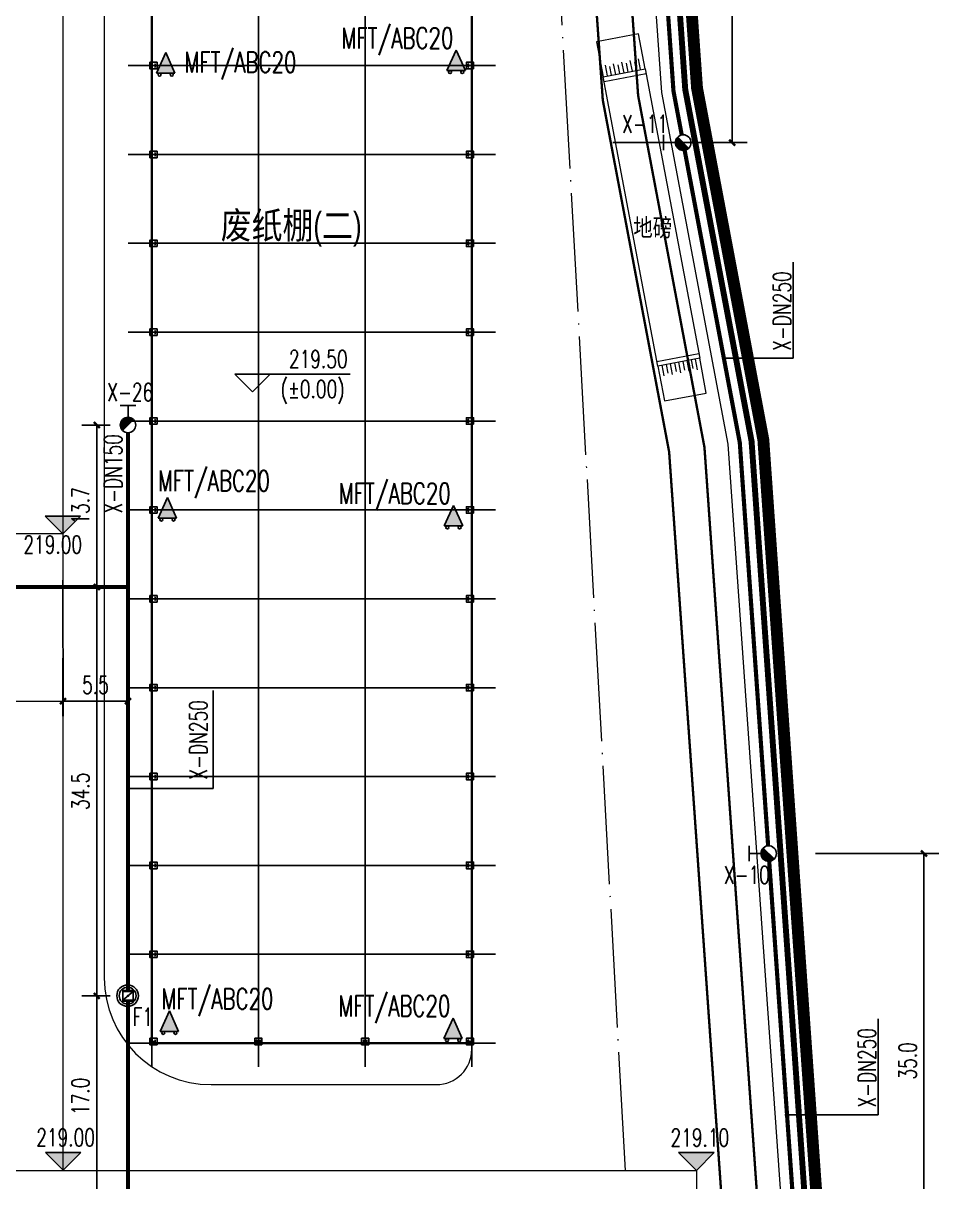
# Model space of a CAD drawing. Header units: metres. Extents: x 497246 to 997717, y 2998582 to 5998198.
# Drawn here: x 499589.2 to 499666.4, y 2999066.6 to 2999164.4 of the extents above; entities that cross this region are included whole.
import ezdxf
from ezdxf.enums import TextEntityAlignment as Align

# ---------------------------------------------------------------- set-up
doc = ezdxf.new("R2010")
doc.units = ezdxf.units.M
doc.header["$LTSCALE"] = 1000
for name, pattern in [('ACAD_ISO05W100', [34, 24, -3, 0.5, -3, 0.5, -3]), ('CENTER', [2, 1.25, -0.25, 0.25, -0.25]), ('DASH', [0.35, 0.25, -0.1]), ('DASHED', [19.05, 12.7, -6.35]), ('DOTE', [2.42, 2, -0.2, 0.02, -0.2]), ('PHANTOM2', [31.75, 15.875, -3.175, 3.175, -3.175, 3.175, -3.175])]:
    doc.linetypes.add(name, pattern=pattern)
doc.layers.get('0').update_dxf_attribs({"linetype": 'CONTINUOUS'})
doc.layers.get('Defpoints').update_dxf_attribs({"linetype": 'CONTINUOUS'})
for name, color, linetype in [('COLUMN', 9, 'CONTINUOUS'), ('DIM_ELEV', 3, 'CONTINUOUS'), ('DOTE', 1, 'CENTER'), ('EQUIP_消火栓', 7, 'CONTINUOUS'), ('EQUIP_灭火器', 7, 'CONTINUOUS'), ('PIPE-消防', 1, 'CONTINUOUS'), ('PIPE-给水', 3, 'CONTINUOUS'), ('PUB_TEXT', 7, 'CONTINUOUS'), ('TEXT_灭火器', 7, 'CONTINUOUS'), ('TWT_DIM', 3, 'CONTINUOUS'), ('VALVE_喷淋', 7, 'CONTINUOUS'), ('YD-R2', 50, 'CONTINUOUS'), ('围墙', 6, 'FENCELINE2'), ('图例层', 7, 'CONTINUOUS'), ('建筑', 7, 'CONTINUOUS'), ('文字', 255, 'CONTINUOUS'), ('新建建筑', 2, 'CONTINUOUS'), ('红线', 1, 'PHANTOM2')]:
    doc.layers.add(name, color=color, linetype=linetype)
for name, color, linetype, lineweight in [('细线', 7, 'CONTINUOUS', 18), ('设备', 253, 'CONTINUOUS', 15), ('道路', 4, 'CONTINUOUS', 15), ('道路中线', 1, 'DOTE', 13)]:
    doc.layers.add(name, color=color, linetype=linetype, lineweight=lineweight)
doc.styles.add('_TCH_DIM', font='SIMPLEX', dxfattribs={"bigfont": 'GBCBIG'})
doc.styles.add('_TCH_DIM_T3', font='SIMPLEX', dxfattribs={"width": 0.705882, "bigfont": 'GBCBIG'})
doc.styles.add('CHINA', font='SimSun.ttf', dxfattribs={"width": 0.8, "height": 300})
doc.styles.add('HZTXT', font='txt', dxfattribs={"width": 0.7, "bigfont": 'HZTXT'})
doc.styles.get("Standard").update_dxf_attribs({"font": 'rs.shx', "bigfont": 'hztxt.shx'})
doc.styles.add('TG_LINETYPE', font='SIMPLEX', dxfattribs={"width": 0.8, "height": 3, "bigfont": 'HZTXT'})
doc.styles.add('亨利项目总图布置_2022_8_8_t3--03$0$亨利项目总图布置_2022_8_8_t3--02$0$CEC', font='ARIALN.TTF')
doc.linetypes.add('FENCELINE2', pattern='A,6.35,-2.54,[132,ltypeshp.shx,S=2.54,R=0,X=-2.54,Y=0],-2.54,25.4', length=36.83)
doc.linetypes.add('TG_X', pattern='A,3,-0.3,["X",TG_LINETYPE,S=0.1,R=0,X=-0.23,Y=-0.15],0', length=3.3)
doc.dimstyles.new('_TWT_ARCH&&1', dxfattribs={"dimtxt": 1.4875, "dimasz": 0.5, "dimexe": 1.25, "dimexo": 1.5, "dimgap": 0.63125, "dimtad": 1, "dimdec": 1, "dimzin": 0, "dimdsep": 46, "dimtxsty": '_TCH_DIM_T3', "dimblk": 'ARCHTICK', "dimcen": 0.09, "dimclrt": 7, "dimazin": 2, "dimtfac": 1, "dimtdec": 1, "dimtix": 1, "dimtmove": 2, "dimatfit": 3, "dimfxl": 1, "dimtolj": 1, "dimtzin": 0, "dimarcsym": 0})

# ---------------------------------------------------------------- blocks, each defined once
blk = doc.blocks.new('A$C42d9611f')
at = {"layer": '设备', "color": 3, "lineweight": 0}
for p, q in [((0.355, 27.85), (0.355, 28.766)), ((0.711, 27.85), (0.711, 28.597)), ((1.07, 27.85), (1.07, 28.766)), ((1.426, 27.85), (1.426, 28.597)), ((1.785, 27.85), (1.785, 28.766)), ((2.141, 27.85), (2.141, 28.597)), ((2.5, 27.85), (2.5, 28.766)), ((2.856, 27.85), (2.856, 28.597)), ((3.215, 27.85), (3.215, 28.766)), ((0, 27.45), (3.6, 27.45)), ((0, 3.4), (3.6, 3.4)), ((0.355, 3), (0.355, 2.084)), ((0.711, 3), (0.711, 2.253)), ((1.07, 3), (1.07, 2.084)), ((1.426, 3), (1.426, 2.253)), ((1.785, 3), (1.785, 2.084)), ((2.141, 3), (2.141, 2.253)), ((2.5, 3), (2.5, 2.084)), ((2.856, 3), (2.856, 2.253)), ((3.215, 3), (3.215, 2.084))]:
    blk.add_line(p, q, dxfattribs=at)
for points in [[(3.6, 27.85), (3.6, 30.85), (0, 30.85), (0, 27.85)], [(0, 3), (0, 27.85), (3.6, 27.85), (3.6, 3)], [(3.6, 0), (3.6, 3), (0, 3), (0, 0)]]:
    blk.add_lwpolyline(points, close=True, dxfattribs=at)
blk = doc.blocks.new('$VALVE$00000316')
for p, q in [((-125, 72), (125, -72)), ((-125, 72), (-125, -72)), ((-125, 72), (125, 72)), ((125, 72), (125, -72)), ((-125, -72), (125, -72))]:
    blk.add_line(p, q)
at = {"const_width": 21.1}
blk.add_lwpolyline([(-11, 0, 1), (11, 0, 1)], format="xyb", close=True, dxfattribs=at)
for p in [(-125, 0), (125, 0)]:
    blk.add_point(p)
at = {"color": 7, "flags": 9}
for tag in ['XSIZE', 'YSIZE']:
    blk.add_attdef(tag, (0, 0), '', height=0.5, dxfattribs=at)
blk = doc.blocks.new('_ArchTick')
at = {"color": 0, "linetype": 'ByBlock', "const_width": 0.4}
blk.add_lwpolyline([(-0.5, -0.5), (0.5, 0.5)], dxfattribs=at)
blk = doc.blocks.new('*D384')
at = {"layer": 'Defpoints', "color": 0, "transparency": 16777216}
for p in [(499595.381, 2999082.327), (499598.015, 2999082.327), (499598.015, 2999065.357)]:
    blk.add_point(p, dxfattribs=at)
at = {"layer": 'TWT_DIM', "color": 0, "lineweight": -2, "transparency": 16777216}
for p, q in [((499596.515, 2999082.327), (499594.131, 2999082.327)), ((499595.381, 2999065.357), (499595.381, 2999082.327)), ((499596.515, 2999065.357), (499594.131, 2999065.357))]:
    blk.add_line(p, q, dxfattribs=at)
at = {"layer": 'TWT_DIM', "color": 0, "lineweight": -2, "transparency": 16777216, "xscale": 0.5, "yscale": 0.5, "zscale": 0.5}
for p, rotation in [((499595.381, 2999082.327), 90), ((499595.381, 2999065.357), 270)]:
    blk.add_blockref('_ArchTick', p, dxfattribs=dict(at, rotation=rotation))
at = {"layer": 'TWT_DIM', "color": 7, "transparency": 16777216, "insert": (499594.006, 2999073.842), "char_height": 1.4875, "attachment_point": 5, "rotation": 90, "style": '_TCH_DIM_T3'}
blk.add_mtext('\\A1;17.0', dxfattribs=at)
blk = doc.blocks.new('*D385')
at = {"layer": 'Defpoints', "color": 0, "transparency": 16777216}
for p in [(499595.381, 2999116.833), (499598.015, 2999116.833), (499598.015, 2999082.327)]:
    blk.add_point(p, dxfattribs=at)
at = {"layer": 'TWT_DIM', "color": 0, "lineweight": -2, "transparency": 16777216}
for p, q in [((499596.515, 2999116.833), (499594.131, 2999116.833)), ((499595.381, 2999082.327), (499595.381, 2999116.833)), ((499596.515, 2999082.327), (499594.131, 2999082.327))]:
    blk.add_line(p, q, dxfattribs=at)
at = {"layer": 'TWT_DIM', "color": 0, "lineweight": -2, "transparency": 16777216, "xscale": 0.5, "yscale": 0.5, "zscale": 0.5}
for p, rotation in [((499595.381, 2999116.833), 90), ((499595.381, 2999082.327), 270)]:
    blk.add_blockref('_ArchTick', p, dxfattribs=dict(at, rotation=rotation))
at = {"layer": 'TWT_DIM', "color": 7, "transparency": 16777216, "insert": (499594.006, 2999099.58), "char_height": 1.4875, "attachment_point": 5, "rotation": 90, "style": '_TCH_DIM_T3'}
blk.add_mtext('\\A1;34.5', dxfattribs=at)
blk = doc.blocks.new('*D386')
at = {"layer": 'Defpoints', "color": 0, "transparency": 16777216}
for p in [(499595.381, 2999130.497), (499598.015, 2999130.497), (499598.015, 2999116.833)]:
    blk.add_point(p, dxfattribs=at)
at = {"layer": 'TWT_DIM', "color": 0, "lineweight": -2, "transparency": 16777216}
for p, q in [((499596.515, 2999130.497), (499594.131, 2999130.497)), ((499595.381, 2999116.833), (499595.381, 2999130.497)), ((499596.515, 2999116.833), (499594.131, 2999116.833))]:
    blk.add_line(p, q, dxfattribs=at)
at = {"layer": 'TWT_DIM', "color": 0, "lineweight": -2, "transparency": 16777216, "xscale": 0.5, "yscale": 0.5, "zscale": 0.5}
for p, rotation in [((499595.381, 2999130.497), 90), ((499595.381, 2999116.833), 270)]:
    blk.add_blockref('_ArchTick', p, dxfattribs=dict(at, rotation=rotation))
at = {"layer": 'TWT_DIM', "color": 7, "transparency": 16777216, "insert": (499594.006, 2999123.665), "char_height": 1.4875, "attachment_point": 5, "rotation": 90, "style": '_TCH_DIM_T3'}
blk.add_mtext('\\A1;13.7', dxfattribs=at)
blk = doc.blocks.new('*D388')
at = {"layer": 'Defpoints', "color": 0, "transparency": 16777216}
for p in [(499654.515, 2999094.337), (499665.158, 2999094.337), (499654.515, 2999059.337)]:
    blk.add_point(p, dxfattribs=at)
at = {"layer": 'TWT_DIM', "color": 0, "lineweight": -2, "transparency": 16777216}
for p, q in [((499656.015, 2999094.337), (499666.408, 2999094.337)), ((499665.158, 2999059.337), (499665.158, 2999094.337)), ((499656.015, 2999059.337), (499666.408, 2999059.337))]:
    blk.add_line(p, q, dxfattribs=at)
at = {"layer": 'TWT_DIM', "color": 0, "lineweight": -2, "transparency": 16777216, "xscale": 0.5, "yscale": 0.5, "zscale": 0.5}
for p, rotation in [((499665.158, 2999094.337), 90), ((499665.158, 2999059.337), 270)]:
    blk.add_blockref('_ArchTick', p, dxfattribs=dict(at, rotation=rotation))
at = {"layer": 'TWT_DIM', "color": 7, "transparency": 16777216, "insert": (499663.783, 2999076.837), "char_height": 1.4875, "attachment_point": 5, "rotation": 90, "style": '_TCH_DIM_T3'}
blk.add_mtext('\\A1;35.0', dxfattribs=at)
blk = doc.blocks.new('*D394')
at = {"layer": 'Defpoints', "color": 0, "transparency": 16777216}
for p in [(499637.419, 2999200.333), (499648.981, 2999200.333), (499637.419, 2999154.333)]:
    blk.add_point(p, dxfattribs=at)
at = {"layer": 'TWT_DIM', "color": 0, "lineweight": -2, "transparency": 16777216}
for p, q in [((499638.919, 2999200.333), (499650.231, 2999200.333)), ((499648.981, 2999154.333), (499648.981, 2999200.333)), ((499638.919, 2999154.333), (499650.231, 2999154.333))]:
    blk.add_line(p, q, dxfattribs=at)
at = {"layer": 'TWT_DIM', "color": 0, "lineweight": -2, "transparency": 16777216, "xscale": 0.5, "yscale": 0.5, "zscale": 0.5}
for p, rotation in [((499648.981, 2999200.333), 90), ((499648.981, 2999154.333), 270)]:
    blk.add_blockref('_ArchTick', p, dxfattribs=dict(at, rotation=rotation))
at = {"layer": 'TWT_DIM', "color": 7, "transparency": 16777216, "insert": (499647.606, 2999177.333), "char_height": 1.4875, "attachment_point": 5, "rotation": 90, "style": '_TCH_DIM_T3'}
blk.add_mtext('\\A1;46.0', dxfattribs=at)
blk = doc.blocks.new('*D398')
at = {"layer": 'Defpoints', "color": 0, "transparency": 16777216}
for p in [(499592.527, 2999112.314), (499598.015, 2999112.314), (499598.015, 2999107.189)]:
    blk.add_point(p, dxfattribs=at)
at = {"layer": 'TWT_DIM', "color": 0, "lineweight": -2, "transparency": 16777216}
for p, q in [((499592.527, 2999110.814), (499592.527, 2999105.939)), ((499598.015, 2999110.814), (499598.015, 2999105.939)), ((499592.527, 2999107.189), (499598.015, 2999107.189))]:
    blk.add_line(p, q, dxfattribs=at)
at = {"layer": 'TWT_DIM', "color": 0, "lineweight": -2, "transparency": 16777216, "xscale": 0.5, "yscale": 0.5, "zscale": 0.5, "rotation": 180}
blk.add_blockref('_ArchTick', (499592.527, 2999107.189), dxfattribs=at)
at = {"layer": 'TWT_DIM', "color": 0, "lineweight": -2, "transparency": 16777216, "xscale": 0.5, "yscale": 0.5, "zscale": 0.5}
blk.add_blockref('_ArchTick', (499598.015, 2999107.189), dxfattribs=at)
at = {"layer": 'TWT_DIM', "color": 7, "transparency": 16777216, "insert": (499595.271, 2999108.564), "char_height": 1.4875, "attachment_point": 5, "style": '_TCH_DIM_T3'}
blk.add_mtext('\\A1;5.5', dxfattribs=at)
blk = doc.blocks.new('*D399')
at = {"layer": 'Defpoints', "color": 0, "transparency": 16777216}
for p in [(499545.753, 2999118.818), (499592.515, 2999118.901), (499592.536, 2999107.189)]:
    blk.add_point(p, dxfattribs=at)
at = {"layer": 'TWT_DIM', "color": 0, "lineweight": -2, "transparency": 16777216}
for p, q in [((499545.756, 2999117.318), (499545.776, 2999105.856)), ((499592.518, 2999117.401), (499592.538, 2999105.939)), ((499545.774, 2999107.106), (499592.536, 2999107.189))]:
    blk.add_line(p, q, dxfattribs=at)
at = {"layer": 'TWT_DIM', "color": 0, "lineweight": -2, "transparency": 16777216, "xscale": 0.5, "yscale": 0.5, "zscale": 0.5}
for p, rotation in [((499545.774, 2999107.106), 180.1021288850687), ((499592.536, 2999107.189), 0.102128885068738)]:
    blk.add_blockref('_ArchTick', p, dxfattribs=dict(at, rotation=rotation))
at = {"layer": 'TWT_DIM', "color": 7, "transparency": 16777216, "insert": (499569.153, 2999108.522), "char_height": 1.4875, "attachment_point": 5, "rotation": 0.10213, "style": '_TCH_DIM_T3'}
blk.add_mtext('\\A1;46.8', dxfattribs=at)
blk = doc.blocks.new('$TwtSys$00000385')
for p, q in [((0, 331), (-130, 331)), ((0, 331), (0, 131)), ((0, 331), (130, 331)), ((92, 92), (-92, -92))]:
    blk.add_line(p, q)
for start, end in [(135, 315), (315, 135)]:
    blk.add_arc((0, 0), 131, start, end)
at = {"color": 0}
for points in [[(-34, 127), (-127, 34), (34, 127), (-127, -34)], [(-93, 93), (-93, 93), (-34, 127), (-127, 34)], [(34, 127), (-127, -34), (93, 93), (-93, -93)]]:
    blk.add_solid(points, dxfattribs=at)
blk = doc.blocks.new('$TwtSys$00000547')
blk.add_hatch(color=256).paths.add_polyline_path([(-155, 0), (0, 346), (155, 0)])
for p, q in [((-155, 0), (0, 346)), ((155, 0), (0, 346)), ((155, 0), (-155, 0))]:
    blk.add_line(p, q)
for centre in [(-103, -26), (103, -26)]:
    blk.add_circle(centre, 25.7)

msp = doc.modelspace()

# ---------------------------------------------------------------- hatches: boundary and pattern name
at = {"layer": 'DIM_ELEV'}
for points in [[(499592.514, 2999121.319), (499591.014, 2999122.819), (499594.014, 2999122.819)], [(499592.548, 2999067.608), (499591.048, 2999069.108), (499594.048, 2999069.108)], [(499645.962, 2999067.595), (499644.462, 2999069.095), (499647.462, 2999069.095)]]:
    msp.add_hatch(color=0, dxfattribs=at).paths.add_polyline_path(points)
at = {"layer": 'PIPE-消防', "linetype": 'TG_X'}
for points in [[(499644.025, 2999158.685), (499643.851, 2999158.672), (499643.851, 2999158.662)], [(499644.025, 2999158.685), (499643.853, 2999158.652), (499643.851, 2999158.662)], [(499649.62, 2999129.004), (499649.791, 2999129.036), (499649.793, 2999129.026)], [(499649.62, 2999129.004), (499649.794, 2999129.016), (499649.793, 2999129.026)]]:
    msp.add_hatch(color=256, dxfattribs=at).paths.add_polyline_path(points)

# ---------------------------------------------------------------- linework, layer by layer
at = {"layer": 'COLUMN', "color": 7}
for points in [[(499600.465, 2999160.558), (499600.465, 2999161.108), (499599.865, 2999161.108), (499599.865, 2999160.558)], [(499627.165, 2999160.558), (499627.165, 2999161.108), (499626.565, 2999161.108), (499626.565, 2999160.558)], [(499600.465, 2999153.058), (499600.465, 2999153.608), (499599.865, 2999153.608), (499599.865, 2999153.058)], [(499627.165, 2999153.058), (499627.165, 2999153.608), (499626.565, 2999153.608), (499626.565, 2999153.058)], [(499600.465, 2999145.558), (499600.465, 2999146.108), (499599.865, 2999146.108), (499599.865, 2999145.558)], [(499627.165, 2999145.558), (499627.165, 2999146.108), (499626.565, 2999146.108), (499626.565, 2999145.558)], [(499600.465, 2999138.058), (499600.465, 2999138.608), (499599.865, 2999138.608), (499599.865, 2999138.058)], [(499627.165, 2999138.058), (499627.165, 2999138.608), (499626.565, 2999138.608), (499626.565, 2999138.058)], [(499600.465, 2999130.558), (499600.465, 2999131.108), (499599.865, 2999131.108), (499599.865, 2999130.558)], [(499627.165, 2999130.558), (499627.165, 2999131.108), (499626.565, 2999131.108), (499626.565, 2999130.558)], [(499600.465, 2999123.058), (499600.465, 2999123.608), (499599.865, 2999123.608), (499599.865, 2999123.058)], [(499627.165, 2999123.058), (499627.165, 2999123.608), (499626.565, 2999123.608), (499626.565, 2999123.058)], [(499600.465, 2999115.558), (499600.465, 2999116.108), (499599.865, 2999116.108), (499599.865, 2999115.558)], [(499627.165, 2999115.558), (499627.165, 2999116.108), (499626.565, 2999116.108), (499626.565, 2999115.558)], [(499600.465, 2999108.058), (499600.465, 2999108.608), (499599.865, 2999108.608), (499599.865, 2999108.058)], [(499627.165, 2999108.058), (499627.165, 2999108.608), (499626.565, 2999108.608), (499626.565, 2999108.058)], [(499600.465, 2999100.558), (499600.465, 2999101.108), (499599.865, 2999101.108), (499599.865, 2999100.558)], [(499627.165, 2999100.558), (499627.165, 2999101.108), (499626.565, 2999101.108), (499626.565, 2999100.558)], [(499600.465, 2999093.058), (499600.465, 2999093.608), (499599.865, 2999093.608), (499599.865, 2999093.058)], [(499627.165, 2999093.058), (499627.165, 2999093.608), (499626.565, 2999093.608), (499626.565, 2999093.058)], [(499600.465, 2999085.558), (499600.465, 2999086.108), (499599.865, 2999086.108), (499599.865, 2999085.558)], [(499627.165, 2999085.558), (499627.165, 2999086.108), (499626.565, 2999086.108), (499626.565, 2999085.558)], [(499600.465, 2999078.198), (499600.465, 2999078.748), (499599.865, 2999078.748), (499599.865, 2999078.198)], [(499609.315, 2999078.198), (499609.315, 2999078.748), (499608.715, 2999078.748), (499608.715, 2999078.198)], [(499618.315, 2999078.198), (499618.315, 2999078.748), (499617.715, 2999078.748), (499617.715, 2999078.198)], [(499627.165, 2999078.198), (499627.165, 2999078.748), (499626.565, 2999078.748), (499626.565, 2999078.198)]]:
    msp.add_lwpolyline(points, close=True, dxfattribs=at)
for points in [[(499600.015, 2999160.693), (499600.015, 2999160.973), (499600.027, 2999160.973), (499600.027, 2999160.838), (499600.303, 2999160.838), (499600.303, 2999160.973), (499600.315, 2999160.973), (499600.315, 2999160.693), (499600.303, 2999160.693), (499600.303, 2999160.828), (499600.027, 2999160.828), (499600.027, 2999160.693), (499600.015, 2999160.693)], [(499626.715, 2999160.693), (499626.715, 2999160.973), (499626.727, 2999160.973), (499626.727, 2999160.838), (499627.003, 2999160.838), (499627.003, 2999160.973), (499627.015, 2999160.973), (499627.015, 2999160.693), (499627.003, 2999160.693), (499627.003, 2999160.828), (499626.727, 2999160.828), (499626.727, 2999160.693), (499626.715, 2999160.693)], [(499600.015, 2999153.193), (499600.015, 2999153.473), (499600.027, 2999153.473), (499600.027, 2999153.338), (499600.303, 2999153.338), (499600.303, 2999153.473), (499600.315, 2999153.473), (499600.315, 2999153.193), (499600.303, 2999153.193), (499600.303, 2999153.328), (499600.027, 2999153.328), (499600.027, 2999153.193), (499600.015, 2999153.193)], [(499626.715, 2999153.193), (499626.715, 2999153.473), (499626.727, 2999153.473), (499626.727, 2999153.338), (499627.003, 2999153.338), (499627.003, 2999153.473), (499627.015, 2999153.473), (499627.015, 2999153.193), (499627.003, 2999153.193), (499627.003, 2999153.328), (499626.727, 2999153.328), (499626.727, 2999153.193), (499626.715, 2999153.193)], [(499600.015, 2999145.693), (499600.015, 2999145.973), (499600.027, 2999145.973), (499600.027, 2999145.838), (499600.303, 2999145.838), (499600.303, 2999145.973), (499600.315, 2999145.973), (499600.315, 2999145.693), (499600.303, 2999145.693), (499600.303, 2999145.828), (499600.027, 2999145.828), (499600.027, 2999145.693), (499600.015, 2999145.693)], [(499626.715, 2999145.693), (499626.715, 2999145.973), (499626.727, 2999145.973), (499626.727, 2999145.838), (499627.003, 2999145.838), (499627.003, 2999145.973), (499627.015, 2999145.973), (499627.015, 2999145.693), (499627.003, 2999145.693), (499627.003, 2999145.828), (499626.727, 2999145.828), (499626.727, 2999145.693), (499626.715, 2999145.693)], [(499600.015, 2999138.193), (499600.015, 2999138.473), (499600.027, 2999138.473), (499600.027, 2999138.338), (499600.303, 2999138.338), (499600.303, 2999138.473), (499600.315, 2999138.473), (499600.315, 2999138.193), (499600.303, 2999138.193), (499600.303, 2999138.328), (499600.027, 2999138.328), (499600.027, 2999138.193), (499600.015, 2999138.193)], [(499626.715, 2999138.193), (499626.715, 2999138.473), (499626.727, 2999138.473), (499626.727, 2999138.338), (499627.003, 2999138.338), (499627.003, 2999138.473), (499627.015, 2999138.473), (499627.015, 2999138.193), (499627.003, 2999138.193), (499627.003, 2999138.328), (499626.727, 2999138.328), (499626.727, 2999138.193), (499626.715, 2999138.193)], [(499600.015, 2999130.693), (499600.015, 2999130.973), (499600.027, 2999130.973), (499600.027, 2999130.838), (499600.303, 2999130.838), (499600.303, 2999130.973), (499600.315, 2999130.973), (499600.315, 2999130.693), (499600.303, 2999130.693), (499600.303, 2999130.828), (499600.027, 2999130.828), (499600.027, 2999130.693), (499600.015, 2999130.693)], [(499626.715, 2999130.693), (499626.715, 2999130.973), (499626.727, 2999130.973), (499626.727, 2999130.838), (499627.003, 2999130.838), (499627.003, 2999130.973), (499627.015, 2999130.973), (499627.015, 2999130.693), (499627.003, 2999130.693), (499627.003, 2999130.828), (499626.727, 2999130.828), (499626.727, 2999130.693), (499626.715, 2999130.693)], [(499600.015, 2999123.193), (499600.015, 2999123.473), (499600.027, 2999123.473), (499600.027, 2999123.338), (499600.303, 2999123.338), (499600.303, 2999123.473), (499600.315, 2999123.473), (499600.315, 2999123.193), (499600.303, 2999123.193), (499600.303, 2999123.328), (499600.027, 2999123.328), (499600.027, 2999123.193), (499600.015, 2999123.193)], [(499626.715, 2999123.193), (499626.715, 2999123.473), (499626.727, 2999123.473), (499626.727, 2999123.338), (499627.003, 2999123.338), (499627.003, 2999123.473), (499627.015, 2999123.473), (499627.015, 2999123.193), (499627.003, 2999123.193), (499627.003, 2999123.328), (499626.727, 2999123.328), (499626.727, 2999123.193), (499626.715, 2999123.193)], [(499600.015, 2999115.693), (499600.015, 2999115.973), (499600.027, 2999115.973), (499600.027, 2999115.838), (499600.303, 2999115.838), (499600.303, 2999115.973), (499600.315, 2999115.973), (499600.315, 2999115.693), (499600.303, 2999115.693), (499600.303, 2999115.828), (499600.027, 2999115.828), (499600.027, 2999115.693), (499600.015, 2999115.693)], [(499626.715, 2999115.693), (499626.715, 2999115.973), (499626.727, 2999115.973), (499626.727, 2999115.838), (499627.003, 2999115.838), (499627.003, 2999115.973), (499627.015, 2999115.973), (499627.015, 2999115.693), (499627.003, 2999115.693), (499627.003, 2999115.828), (499626.727, 2999115.828), (499626.727, 2999115.693), (499626.715, 2999115.693)], [(499600.015, 2999108.193), (499600.015, 2999108.473), (499600.027, 2999108.473), (499600.027, 2999108.338), (499600.303, 2999108.338), (499600.303, 2999108.473), (499600.315, 2999108.473), (499600.315, 2999108.193), (499600.303, 2999108.193), (499600.303, 2999108.328), (499600.027, 2999108.328), (499600.027, 2999108.193), (499600.015, 2999108.193)], [(499626.715, 2999108.193), (499626.715, 2999108.473), (499626.727, 2999108.473), (499626.727, 2999108.338), (499627.003, 2999108.338), (499627.003, 2999108.473), (499627.015, 2999108.473), (499627.015, 2999108.193), (499627.003, 2999108.193), (499627.003, 2999108.328), (499626.727, 2999108.328), (499626.727, 2999108.193), (499626.715, 2999108.193)], [(499600.015, 2999100.693), (499600.015, 2999100.973), (499600.027, 2999100.973), (499600.027, 2999100.838), (499600.303, 2999100.838), (499600.303, 2999100.973), (499600.315, 2999100.973), (499600.315, 2999100.693), (499600.303, 2999100.693), (499600.303, 2999100.828), (499600.027, 2999100.828), (499600.027, 2999100.693), (499600.015, 2999100.693)], [(499626.715, 2999100.693), (499626.715, 2999100.973), (499626.727, 2999100.973), (499626.727, 2999100.838), (499627.003, 2999100.838), (499627.003, 2999100.973), (499627.015, 2999100.973), (499627.015, 2999100.693), (499627.003, 2999100.693), (499627.003, 2999100.828), (499626.727, 2999100.828), (499626.727, 2999100.693), (499626.715, 2999100.693)], [(499600.015, 2999093.193), (499600.015, 2999093.473), (499600.027, 2999093.473), (499600.027, 2999093.338), (499600.303, 2999093.338), (499600.303, 2999093.473), (499600.315, 2999093.473), (499600.315, 2999093.193), (499600.303, 2999093.193), (499600.303, 2999093.328), (499600.027, 2999093.328), (499600.027, 2999093.193), (499600.015, 2999093.193)], [(499626.715, 2999093.193), (499626.715, 2999093.473), (499626.727, 2999093.473), (499626.727, 2999093.338), (499627.003, 2999093.338), (499627.003, 2999093.473), (499627.015, 2999093.473), (499627.015, 2999093.193), (499627.003, 2999093.193), (499627.003, 2999093.328), (499626.727, 2999093.328), (499626.727, 2999093.193), (499626.715, 2999093.193)], [(499600.015, 2999085.693), (499600.015, 2999085.973), (499600.027, 2999085.973), (499600.027, 2999085.838), (499600.303, 2999085.838), (499600.303, 2999085.973), (499600.315, 2999085.973), (499600.315, 2999085.693), (499600.303, 2999085.693), (499600.303, 2999085.828), (499600.027, 2999085.828), (499600.027, 2999085.693), (499600.015, 2999085.693)], [(499626.715, 2999085.693), (499626.715, 2999085.973), (499626.727, 2999085.973), (499626.727, 2999085.838), (499627.003, 2999085.838), (499627.003, 2999085.973), (499627.015, 2999085.973), (499627.015, 2999085.693), (499627.003, 2999085.693), (499627.003, 2999085.828), (499626.727, 2999085.828), (499626.727, 2999085.693), (499626.715, 2999085.693)], [(499600.015, 2999078.333), (499600.015, 2999078.613), (499600.027, 2999078.613), (499600.027, 2999078.478), (499600.303, 2999078.478), (499600.303, 2999078.613), (499600.315, 2999078.613), (499600.315, 2999078.333), (499600.303, 2999078.333), (499600.303, 2999078.468), (499600.027, 2999078.468), (499600.027, 2999078.333), (499600.015, 2999078.333)], [(499608.865, 2999078.333), (499608.865, 2999078.613), (499608.877, 2999078.613), (499608.877, 2999078.478), (499609.153, 2999078.478), (499609.153, 2999078.613), (499609.165, 2999078.613), (499609.165, 2999078.333), (499609.153, 2999078.333), (499609.153, 2999078.468), (499608.877, 2999078.468), (499608.877, 2999078.333), (499608.865, 2999078.333)], [(499617.865, 2999078.333), (499617.865, 2999078.613), (499617.877, 2999078.613), (499617.877, 2999078.478), (499618.153, 2999078.478), (499618.153, 2999078.613), (499618.165, 2999078.613), (499618.165, 2999078.333), (499618.153, 2999078.333), (499618.153, 2999078.468), (499617.877, 2999078.468), (499617.877, 2999078.333), (499617.865, 2999078.333)], [(499626.715, 2999078.333), (499626.715, 2999078.613), (499626.727, 2999078.613), (499626.727, 2999078.478), (499627.003, 2999078.478), (499627.003, 2999078.613), (499627.015, 2999078.613), (499627.015, 2999078.333), (499627.003, 2999078.333), (499627.003, 2999078.468), (499626.727, 2999078.468), (499626.727, 2999078.333), (499626.715, 2999078.333)]]:
    msp.add_lwpolyline(points, dxfattribs=at)
at = {"layer": 'DIM_ELEV', "color": 0}
for p, q in [((499592.514, 2999121.319), (499591.014, 2999122.819)), ((499591.014, 2999122.819), (499594.014, 2999122.819)), ((499592.514, 2999121.319), (499594.014, 2999122.819)), ((499592.548, 2999067.608), (499591.048, 2999069.108)), ((499591.048, 2999069.108), (499594.048, 2999069.108)), ((499592.548, 2999067.608), (499594.048, 2999069.108)), ((499645.962, 2999067.595), (499644.462, 2999069.095)), ((499644.462, 2999069.095), (499647.462, 2999069.095)), ((499645.962, 2999067.595), (499647.462, 2999069.095))]:
    msp.add_line(p, q, dxfattribs=at)
at = {"layer": 'DOTE'}
for p, q in [((499600.015, 2999076.333), (499600.015, 2999199.333)), ((499609.015, 2999076.333), (499609.015, 2999199.333)), ((499618.015, 2999076.333), (499618.015, 2999199.333)), ((499627.015, 2999076.333), (499627.015, 2999199.333)), ((499629.015, 2999160.833), (499598.015, 2999160.833)), ((499629.015, 2999153.333), (499598.015, 2999153.333)), ((499629.015, 2999145.833), (499598.015, 2999145.833)), ((499629.015, 2999138.333), (499598.015, 2999138.333)), ((499629.015, 2999130.833), (499598.015, 2999130.833)), ((499629.015, 2999123.333), (499598.015, 2999123.333)), ((499629.015, 2999115.833), (499598.015, 2999115.833)), ((499629.015, 2999108.333), (499598.015, 2999108.333)), ((499629.015, 2999100.833), (499598.015, 2999100.833)), ((499629.015, 2999093.333), (499598.015, 2999093.333)), ((499629.015, 2999085.833), (499598.015, 2999085.833)), ((499629.015, 2999078.333), (499598.015, 2999078.333))]:
    msp.add_line(p, q, dxfattribs=at)
at = {"layer": 'PIPE-消防', "color": 70, "linetype": 'ByBlock'}
for p, q in [((499648.345, 2999136.147), (499654.135, 2999136.147)), ((499598.015, 2999099.835), (499605.202, 2999099.835)), ((499653.408, 2999072.282), (499661.291, 2999072.282))]:
    msp.add_line(p, q, dxfattribs=at)
at = {"layer": 'PIPE-消防', "linetype": 'TG_X', "ltscale": 0.005, "const_width": 0.35}
for points in [[(499644.025, 2999158.685), (499641.099, 2999200.333)], [(499652.01, 2999094.99), (499649.62, 2999129.004)], [(499546.409, 2999116.833), (499598.015, 2999116.833)], [(499598.015, 2999082.777), (499598.015, 2999116.833)], [(499654.515, 2999059.337), (499652.101, 2999093.685)], [(499598.015, 2999065.357), (499598.015, 2999081.877)]]:
    msp.add_lwpolyline(points, dxfattribs=at)
at = {"layer": 'PIPE-消防', "linetype": 'TG_X', "ltscale": 2, "const_width": 0.35}
for points in [[(499644.724, 2999154.975), (499644.025, 2999158.685)], [(499649.62, 2999129.004), (499644.967, 2999153.69)]]:
    msp.add_lwpolyline(points, dxfattribs=at)
at = {"layer": 'PIPE-消防', "color": 1, "ltscale": 0.05, "const_width": 0.35}
msp.add_lwpolyline([(499598.015, 2999116.833), (499598.015, 2999129.843)], dxfattribs=at)
at = {"layer": 'PIPE-给水', "color": 70, "linetype": 'ByBlock'}
for p, q in [((499654.135, 2999144.241), (499654.135, 2999136.147)), ((499605.202, 2999108.095), (499605.202, 2999099.835)), ((499661.291, 2999080.375), (499661.291, 2999072.282))]:
    msp.add_line(p, q, dxfattribs=at)
at = {"layer": 'VALVE_喷淋', "linetype": 'Continuous'}
for p, q in [((499597.512, 2999082.774), (499598.512, 2999082.781)), ((499597.512, 2999082.774), (499598.512, 2999082.781)), ((499597.513, 2999082.699), (499598.513, 2999082.706)), ((499597.513, 2999082.699), (499598.513, 2999082.706)), ((499597.518, 2999081.949), (499598.518, 2999081.956)), ((499597.518, 2999081.949), (499598.518, 2999081.956)), ((499597.518, 2999081.874), (499598.518, 2999081.88)), ((499597.518, 2999081.874), (499598.518, 2999081.88))]:
    msp.add_line(p, q, dxfattribs=at)
for radius in [0.913, 0.713, 0.713]:
    msp.add_circle((499597.982, 2999082.339), radius, dxfattribs=at)
at = {"layer": 'YD-R2', "color": 0}
msp.add_lwpolyline([(499664.114, 2998901.333), (499657.634, 2998993.552), (499659.023, 2999023.723), (499651.606, 2999129.26), (499646.012, 2999158.941), (499639.309, 2999254.333)], dxfattribs=at)
at = {"layer": '围墙', "ltscale": 0.3, "const_width": 0.5, "flags": 128}
msp.add_lwpolyline([(499637.916, 2999253.333), (499638.377, 2999253.333), (499645.019, 2999158.813), (499650.613, 2999129.132), (499655.448, 2999060.333)], dxfattribs=at)
at = {"layer": '图例层', "color": 1, "linetype": 'DASHED', "ltscale": 0.5, "const_width": 0.2}
msp.add_lwpolyline([(499634.718, 2999248.333), (499641.045, 2999158.3), (499646.639, 2999128.619), (499654.015, 2999023.663), (499652.626, 2998993.491), (499658.54, 2998909.333)], dxfattribs=at)
at = {"layer": '图例层', "color": 11, "linetype": 'DASH', "ltscale": 20, "const_width": 0.2, "flags": 128}
msp.add_lwpolyline([(499631.992, 2999244.333), (499638.064, 2999157.916), (499643.659, 2999128.235), (499651.01, 2999023.626), (499649.621, 2998993.455), (499655.251, 2998913.333)], dxfattribs=at)
at = {"layer": '建筑', "linetype": 'Continuous', "const_width": 0.1}
msp.add_lwpolyline([(499600.015, 2999197.333), (499600.015, 2999078.333), (499627.015, 2999078.333), (499627.015, 2999197.333)], close=True, dxfattribs=at)
at = {"layer": '文字', "color": 0}
for p, q in [((499608.512, 2999133.297), (499607.012, 2999134.797)), ((499607.012, 2999134.797), (499616.74, 2999134.797)), ((499608.512, 2999133.297), (499610.012, 2999134.797))]:
    msp.add_line(p, q, dxfattribs=at)
at = {"layer": '新建建筑', "color": 0, "linetype": 'Continuous', "const_width": 0.2}
msp.add_lwpolyline([(499600.015, 2999197.333), (499600.015, 2999078.333), (499627.015, 2999078.333), (499627.015, 2999197.333)], close=True, dxfattribs=at)
at = {"layer": '红线', "color": 1, "linetype": 'ACAD_ISO05W100', "flags": 128}
for const_width in [1, 1, 1, 1, 0.7, 0.7, 0.7, 0.7]:
    msp.add_lwpolyline([(499639.309, 2999254.333), (499646.012, 2999158.941), (499651.606, 2999129.26), (499659.023, 2999023.723), (499657.634, 2998993.552), (499664.114, 2998901.333), (499345.278, 2998901.333), (499320.278, 2998904.833), (499253.27, 2998904.833), (499251.445, 2998904.916), (499250.258, 2998905.061, -0.37059), (499233.27, 2998924.833), (499233.189, 2998970.302), (499229.645, 2998995.296), (499229.346, 2999162.668, 0.017235), (499226.799, 2999232.918), (499226.749, 2999234.333, -0.414214), (499246.749, 2999254.333), (499639.309, 2999254.333)], format="xyb", close=True, dxfattribs=dict(at, const_width=const_width))
at = {"layer": '道路', "linetype": 'ByBlock', "ltscale": 0.2}
for p, q in [((499643.032, 2999158.556), (499636.732, 2999248.202)), ((499627.015, 2999198.833), (499627.015, 2999077.833)), ((499627.015, 2999198.833), (499627.015, 2999077.833)), ((499596.015, 2999192.833), (499596.015, 2999083.833)), ((499648.626, 2999128.876), (499643.032, 2999158.556)), ((499648.626, 2999128.876), (499643.032, 2999158.556)), ((499653.443, 2999060.333), (499648.626, 2999128.876))]:
    msp.add_line(p, q, dxfattribs=at)
at = {"layer": '道路', "linetype": 'ByBlock', "lineweight": 0, "ltscale": 0.2}
msp.add_line((499605.015, 2999074.833), (499624.015, 2999074.833), dxfattribs=at)
msp.add_line((499605.015, 2999074.833), (499624.015, 2999074.833), dxfattribs=at)
msp.add_arc((499605.015, 2999083.833), 9, 180, 270, dxfattribs=at)
msp.add_arc((499605.015, 2999083.833), 9, 180, 270, dxfattribs=at)
at = {"layer": '道路', "linetype": 'ByBlock', "ltscale": 0.2}
for end in [360, 0]:
    msp.add_arc((499624.015, 2999077.833), 3, 270, end, dxfattribs=at)
at = {"layer": '道路中线', "ltscale": 5}
for p, q in [((499592.515, 2999205.333), (499592.515, 2999067.583)), ((499233.42, 2999121.333), (499592.515, 2999121.333)), ((499479.996, 2999067.583), (499645.996, 2999067.583)), ((499645.996, 2998909.833), (499645.996, 2999067.583))]:
    msp.add_line(p, q, dxfattribs=at)
at = {"layer": '道路中线', "ltscale": 0.005}
for p, q in [((499592.515, 2999205.333), (499592.515, 2999067.583)), ((499639.974, 2999067.583), (499632.38, 2999205.333)), ((499639.974, 2999067.583), (499632.38, 2999205.333)), ((499233.42, 2999121.333), (499592.515, 2999121.333)), ((499481.496, 2999067.583), (499645.996, 2999067.583)), ((499481.496, 2999067.583), (499645.996, 2999067.583)), ((499645.996, 2998909.833), (499645.996, 2999067.583)), ((499645.996, 2998909.833), (499645.996, 2999067.583))]:
    msp.add_line(p, q, dxfattribs=at)

# ---------------------------------------------------------------- block references
at = {"layer": 'EQUIP_消火栓', "xscale": 0.005, "yscale": 0.005, "zscale": 0.005, "rotation": 90}
for p in [(499644.845, 2999154.333), (499652.056, 2999094.337)]:
    msp.add_blockref('$TwtSys$00000385', p, dxfattribs=at)
at = {"layer": 'EQUIP_消火栓', "xscale": 0.005, "yscale": 0.005, "zscale": 0.005}
msp.add_blockref('$TwtSys$00000385', (499598.015, 2999130.497), dxfattribs=at)
at = {"layer": 'EQUIP_灭火器', "color": 3, "xscale": 0.005, "yscale": 0.005, "zscale": 0.005}
for p in [(499625.696, 2999160.41), (499601.191, 2999160.197), (499601.34, 2999122.652), (499625.471, 2999121.983), (499601.5, 2999079.33), (499625.437, 2999078.721)]:
    msp.add_blockref('$TwtSys$00000547', p, dxfattribs=at)
at = {"layer": 'VALVE_喷淋', "linetype": 'Continuous', "xscale": 0.00300418119039787, "yscale": 0.006000000000000001, "zscale": 0.00300418119039787, "rotation": 90.36506124146828}
msp.add_blockref('$VALVE$00000316', (499598.015, 2999082.327), dxfattribs=at)
msp.add_blockref('$VALVE$00000316', (499598.015, 2999082.327), dxfattribs=at)
at = {"layer": '细线', "linetype": 'Continuous', "rotation": 10.67404714547047}
msp.add_blockref('A$C42d9611f', (499643.257, 2999132.526), dxfattribs=at)

# ---------------------------------------------------------------- texts
at = {"layer": 'PIPE-消防', "color": 140, "linetype": 'TG_X', "ltscale": 700, "style": 'HZTXT', "width": 0.7}
for s, p in [('X-11', (499641.64, 2999155.903)), ('X-26', (499598.208, 2999133.275)), ('X-10', (499650.217, 2999092.531))]:
    msp.add_text(s, height=1.5, dxfattribs=at).set_placement(p, align=Align.MIDDLE)
at = {"layer": 'PIPE-消防', "linetype": 'TG_X', "ltscale": 700, "style": 'HZTXT', "width": 0.7}
for s, p in [('X-DN250', (499653.185, 2999140.118)), ('X-DN150', (499596.761, 2999126.376)), ('X-DN250', (499603.947, 2999103.926)), ('X-DN250', (499660.341, 2999076.252))]:
    msp.add_text(s, height=1.5, rotation=90, dxfattribs=at).set_placement(p, align=Align.MIDDLE)
at = {"layer": 'PIPE-消防', "color": 140, "linetype": 'TG_X', "ltscale": 700, "style": 'HZTXT', "width": 0.7}
msp.add_text('F1', height=1.5, dxfattribs=at).set_placement((499598.42, 2999079.803))
at = {"layer": 'PUB_TEXT', "color": 0, "style": '_TCH_DIM', "width": 0.705882}
for s, p in [('219.00', (499589.192, 2999119.669)), ('219.00', (499590.273, 2999069.633)), ('219.10', (499643.772, 2999069.62))]:
    msp.add_text(s, height=1.4875, dxfattribs=at).set_placement(p)
at = {"layer": 'TEXT_灭火器', "color": 3, "style": 'HZTXT', "width": 0.7}
for p in [(499616.012, 2999162.282), (499602.772, 2999160.24), (499600.532, 2999124.915), (499615.788, 2999123.855), (499600.833, 2999081.193), (499615.753, 2999080.593)]:
    msp.add_text('MFT/ABC20', height=1.75, dxfattribs=at).set_placement(p)
at = {"layer": '文字', "color": 7, "style": '亨利项目总图布置_2022_8_8_t3--03$0$亨利项目总图布置_2022_8_8_t3--02$0$CEC', "width": 0.85}
msp.add_text('废纸棚(二)', height=2.25, dxfattribs=at).set_placement((499605.828, 2999146.226))
at = {"layer": '文字', "color": 7, "linetype": 'Continuous', "style": 'CHINA', "width": 0.8}
msp.add_text('地磅', height=1.5, dxfattribs=at).set_placement((499640.639, 2999146.415))
at = {"layer": '文字', "color": 0, "style": '_TCH_DIM', "width": 0.705882}
for s, p in [('219.50', (499611.59, 2999135.322)), ('(%%P0.00)', (499610.89, 2999132.785))]:
    msp.add_text(s, height=1.4875, dxfattribs=at).set_placement(p)

# ---------------------------------------------------------------- dimensions: what is measured, and where the dimension line sits
at = {"layer": 'TWT_DIM', "color": 3}
for p1, p2, distance, picture, middle in [((499637.419, 2999154.333), (499637.419, 2999200.333), -11.562, '*D394', (499647.606, 2999177.333)), ((499598.015, 2999116.833), (499598.015, 2999130.497), 2.634, '*D386', (499594.006, 2999123.665)), ((499545.753, 2999118.818), (499592.515, 2999118.901), -11.712, '*D399', (499569.153, 2999108.522)), ((499598.015, 2999082.327), (499598.015, 2999116.833), 2.634, '*D385', (499594.006, 2999099.58)), ((499592.527, 2999112.314), (499598.015, 2999112.314), -5.125, '*D398', (499595.271, 2999108.564)), ((499654.515, 2999059.337), (499654.515, 2999094.337), -10.643, '*D388', (499663.783, 2999076.837)), ((499598.015, 2999065.357), (499598.015, 2999082.327), 2.634, '*D384', (499594.006, 2999073.842))]:
    dim = msp.add_aligned_dim(p1=p1, p2=p2, distance=distance, dimstyle='_TWT_ARCH&&1', dxfattribs=at)
    dim.commit()
    dim.dimension.update_dxf_attribs({"geometry": picture, "text_midpoint": middle})

doc.saveas('drawing.dxf')
